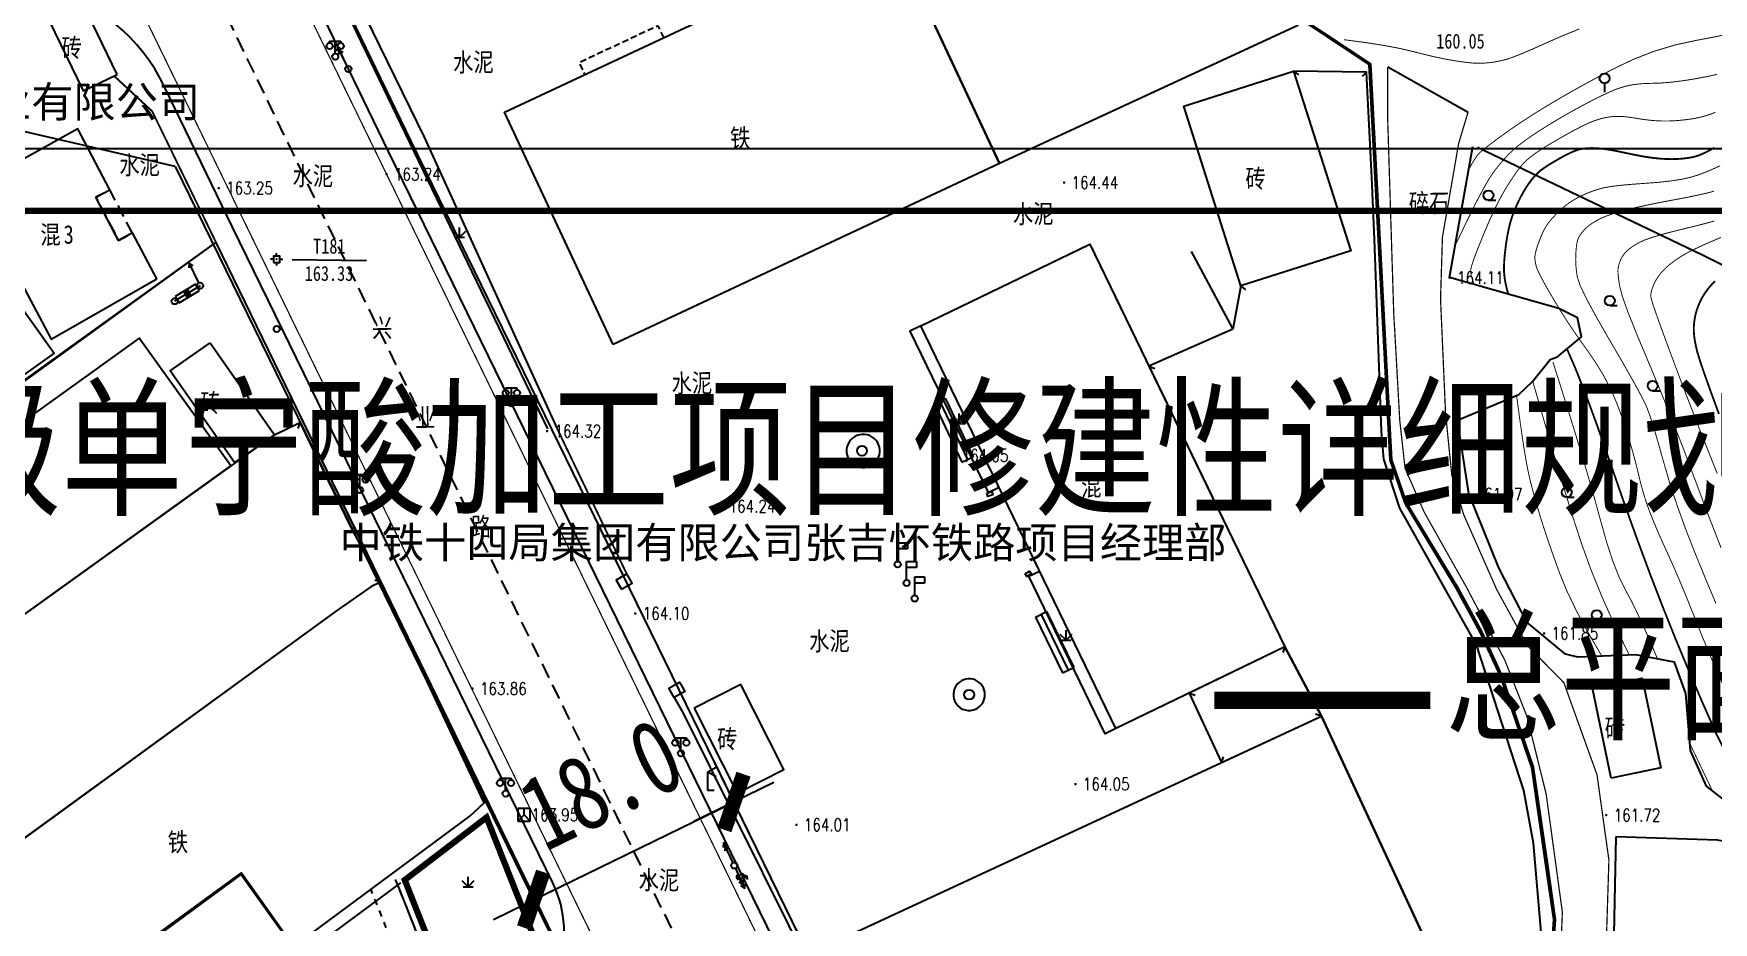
# Model space of a CAD drawing. Extents: x -809667 to 586099, y 3084146 to 3634412.
# Drawn here: x 381908.7 to 382044.3, y 3085806.1 to 3085877.9 of the extents above; entities that cross this region are included whole.
import ezdxf
from ezdxf.enums import TextEntityAlignment as Align

# ---------------------------------------------------------------- set-up
doc = ezdxf.new("R2010")
doc.units = 0
doc.header["$LTSCALE"] = 0.5
doc.header["$PDSIZE"] = 0.2
for name, pattern in [('DASHED', [0.75, 0.5, -0.25]), ('X3', [5, 4, -1]), ('X32', [1.5, 1, -0.5]), ('X5', [3, 2, -1]), ('X6', [2, 1, -1])]:
    doc.linetypes.add(name, pattern=pattern)
doc.layers.get('0').update_dxf_attribs({"linetype": 'CONTINUOUS'})
doc.layers.get('Defpoints').update_dxf_attribs({"linetype": 'CONTINUOUS'})
for name, color, linetype in [('0-人行道线', 46, 'CONTINUOUS'), ('DM-尺寸标注', 7, 'CONTINUOUS'), ('dxt', 252, 'CONTINUOUS'), ('GCD', 252, 'CONTINUOUS'), ('KZD', 252, 'CONTINUOUS'), ('PUB_TITLE', 4, 'CONTINUOUS'), ('wz', 6, 'CONTINUOUS'), ('建筑', 7, 'CONTINUOUS'), ('文字', 7, 'CONTINUOUS'), ('道路', 4, 'CONTINUOUS')]:
    doc.layers.add(name, color=color, linetype=linetype)
doc.styles.add('DIMST', font='', dxfattribs={"width": 0.8})
doc.styles.add('HZ', font='', dxfattribs={"width": 0.8})
doc.styles.get("Standard").update_dxf_attribs({"font": 'rs.shx', "bigfont": 'hztxt.shx'})
doc.styles.add('宋体', font='')
doc.styles.get('DIMST').set_extended_font_data('SimSun')
doc.styles.get('HZ').set_extended_font_data('NSimSun')
doc.styles.get('宋体').set_extended_font_data('SimSun')
doc.linetypes.add('10421', pattern='A,2,[150,AAA.SHX,S=1,R=0,X=0,Y=1],1e-11', length=2)
doc.linetypes.add('10422', pattern='A,2,[150,AAA.SHX,S=1,R=0,X=0,Y=1],2,[177,AAA.SHX,S=1,R=0,X=0,Y=0.8],1e-09', length=4)
doc.linetypes.add('1161', pattern='A,0,[149,AAA.SHX,S=0.15,R=0,X=0,Y=0],-1.6', length=1.6)
doc.linetypes.add('443', pattern='A,5,[169,AAA.SHX,S=0.83,R=0,X=0,Y=0],5', length=10)
doc.linetypes.add('444', pattern='A,4.5,[145,AAA.SHX,S=1,R=0,X=0,Y=1],4.5,-0.5,[146,AAA.SHX,S=1,R=0,X=0,Y=0],-0.5', length=10)
doc.dimstyles.get("Standard").update_dxf_attribs({"dimtxt": 0.18, "dimasz": 0.18, "dimexe": 0.18, "dimexo": 0.0625, "dimgap": 0.09, "dimtad": 0, "dimtih": 1, "dimtoh": 1, "dimdec": 4, "dimzin": 0, "dimdsep": 46, "dimtxsty": 'Standard', "dimcen": 0.09, "dimadec": 0, "dimazin": 0, "dimtfac": 1, "dimtdec": 4, "dimtofl": 0, "dimtmove": 0, "dimatfit": 3, "dimfxl": 0, "dimtolj": 1, "dimtzin": 0, "dimarcsym": 0})

# ---------------------------------------------------------------- blocks, each defined once
blk = doc.blocks.new('gc049')
at = {"color": 0}
for p, q in [((-1, 1), (-1, -1)), ((1, 1), (-1, 1)), ((-1, -1), (0, 0)), ((0, 0), (0, 1)), ((0, 0), (1, -1)), ((1, -1), (1, 1)), ((-1, -1), (1, -1))]:
    blk.add_line(p, q, dxfattribs=at)
blk = doc.blocks.new('gc208')
blk.add_line((0, -0.8), (1.2, -0.8))
blk.add_circle((0, 0), 0.8)
blk = doc.blocks.new('gc125')
at = {"color": 0}
blk.add_line((0, 0.8), (0, 2.2), dxfattribs=at)
blk.add_circle((0, 0), 0.8, dxfattribs=at)
blk = doc.blocks.new('gc124')
at = {"color": 0}
for p, q in [((-1, 1), (0, 0)), ((-0.8, 0), (0.8, 0)), ((0, 0), (0, 1.6)), ((0, 0), (1, 1))]:
    blk.add_line(p, q, dxfattribs=at)
blk = doc.blocks.new('gc052')
for p, q in [((0, 3), (1.3, 3.75)), ((0, 3), (1.3, 2.25)), ((0, 0), (0, 3)), ((1, 0), (0, 0))]:
    blk.add_line(p, q)
blk = doc.blocks.new('gc097')
at = {"color": 0}
for p, q in [((-0.9, 2.2), (-0.9, 2.5)), ((-0.9, 2.5), (0.9, 2.5)), ((0, 0.5), (0, 2.5)), ((0.9, 2.5), (0.9, 2.2))]:
    blk.add_line(p, q, dxfattribs=at)
for centre in [(-0.9, 1.7), (0, 0), (0.9, 1.7)]:
    blk.add_circle(centre, 0.5, dxfattribs=at)
blk = doc.blocks.new('gc098')
for p, q in [((0, 0.5), (0, 3.5)), ((0, 3.5), (1.6, 3.5)), ((1.6, 3.5), (1.6, 2.5)), ((1.6, 2.5), (0, 2.5))]:
    blk.add_line(p, q)
blk.add_circle((0, 0), 0.5)
blk = doc.blocks.new('gc170')
at = {"linetype": 'Continuous'}
blk.add_circle((0, 0), 0.5, dxfattribs=at)
blk = doc.blocks.new('gcbj0612')
at = {"color": 0}
for p, q in [((-0.75, 0.26), (0.16, 0.53)), ((-0.57, -0.34), (0.34, -0.07))]:
    blk.add_line(p, q, dxfattribs=at)
at = {"color": 0, "flags": 128}
for points in [[(-0.73, 0.26), (-0.77, 0.25), (-0.79, 0.23), (-0.81, 0.19), (-0.83, 0.15), (-0.84, 0.1), (-0.84, 0.05), (-0.84, -0.01), (-0.83, -0.07), (-0.81, -0.12), (-0.79, -0.18), (-0.77, -0.23), (-0.74, -0.27), (-0.7, -0.3), (-0.67, -0.33), (-0.63, -0.34), (-0.6, -0.34), (-0.57, -0.34), (-0.54, -0.32), (-0.51, -0.29), (-0.49, -0.25), (-0.48, -0.2), (-0.47, -0.15), (-0.47, -0.1), (-0.48, -0.04), (-0.49, 0.02), (-0.51, 0.07), (-0.54, 0.13), (-0.56, 0.17), (-0.6, 0.21), (-0.63, 0.24), (-0.67, 0.26), (-0.7, 0.27)], [(-0.71, 0.18), (-0.72, 0.17), (-0.75, 0.12), (-0.75, 0.04), (-0.74, -0.06), (-0.7, -0.15), (-0.66, -0.22), (-0.62, -0.25), (-0.6, -0.26), (-0.59, -0.24), (-0.57, -0.2), (-0.56, -0.12), (-0.58, -0.02), (-0.61, 0.08), (-0.66, 0.14), (-0.7, 0.17)]]:
    blk.add_lwpolyline(points, close=True, dxfattribs=at)
blk.add_lwpolyline([(0.3, -0.08), (0.33, -0.07), (0.36, -0.05), (0.38, -0.02), (0.4, 0.02), (0.41, 0.07), (0.42, 0.12), (0.41, 0.18), (0.41, 0.23), (0.39, 0.29), (0.37, 0.35), (0.35, 0.4), (0.32, 0.44), (0.28, 0.48), (0.25, 0.51), (0.21, 0.52), (0.18, 0.53), (0.15, 0.52)], dxfattribs=at)
at = {"color": 0, "extrusion": (0, 0, -1), "flags": 128}
blk.add_lwpolyline([(-0.4, 0.25), (-0.51, 0.28), (-0.61, 0.29), (-0.69, 0.27), (-0.77, 0.2), (-0.81, 0.09), (-0.82, -0.01), (-0.8, -0.06), (-0.76, -0.08), (-0.7, -0.09), (-0.64, -0.09), (-0.59, -0.07), (-0.57, -0.04), (-0.59, -0.01), (-0.63, 0.02), (-0.69, 0.03), (-0.75, 0.03), (-0.79, 0.02), (-0.84, -0.01), (-0.89, -0.1), (-0.91, -0.19), (-0.9, -0.29), (-0.87, -0.38)], dxfattribs=at)
at = {"color": 0}
blk.add_lwpolyline([(-0.09, -0.2), (-0.22, -0.54), (0.05, -0.54)], close=True, dxfattribs=at)
blk = doc.blocks.new('gc013a')
at = {"linetype": 'Continuous'}
blk.add_line((0.5, 0), (4, 0), dxfattribs=at)
at = {"linetype": 'Continuous', "flags": 128}
for points in [[(2.77, 0.35), (3.38, 0), (2.77, -0.35)], [(3.39, 0.35), (4, 0), (3.39, -0.35)]]:
    blk.add_lwpolyline(points, dxfattribs=at)
blk = doc.blocks.new('gc013b')
at = {"linetype": 'Continuous'}
blk.add_line((0.5, 0), (4, 0), dxfattribs=at)
at = {"linetype": 'Continuous', "flags": 128}
blk.add_lwpolyline([(3.39, 0.35), (4, 0), (3.39, -0.35)], dxfattribs=at)
blk = doc.blocks.new('gc326')
blk.add_circle((0, 0), 0.8)
blk = doc.blocks.new('gc259')
at = {"color": 0, "linetype": 'Continuous', "flags": 128}
for points in [[(-0.5, 0), (-1, 0)], [(-0.5, -0.5), (0.5, -0.5), (0.5, 0.5), (-0.5, 0.5), (-0.5, -0.5)], [(0, 0.5), (0, 1)], [(0.5, 0), (1, 0)], [(0, -0.5), (0, -1)]]:
    blk.add_lwpolyline(points, dxfattribs=at)
at = {"color": 0, "linetype": 'Continuous'}
blk.add_point((0, 0), dxfattribs=at)
blk = doc.blocks.new('GC200')
at = {"color": 0, "linetype": 'Continuous', "const_width": 0.2, "flags": 128}
blk.add_lwpolyline([(-0.1, 0, 1), (0.1, 0, 1)], format="xyb", close=True, dxfattribs=at)
blk = doc.blocks.new('尺寸线')
for p, q in [((0, 60), (0, -60)), ((-60, 0), (60, 0))]:
    blk.add_line(p, q)
at = {"const_width": 20}
blk.add_lwpolyline([(-28, -28), (28, 28)], dxfattribs=at)
blk = doc.blocks.new('*D38')
at = {"layer": 'Defpoints', "color": 0, "linetype": 'Continuous', "transparency": 16777216}
for p in [(381965.22, 3085815.82), (381965.22, 3085815.82), (381949.05, 3085807.92)]:
    blk.add_point(p, dxfattribs=at)
at = {"layer": 'DM-尺寸标注', "color": 0, "linetype": 'Continuous', "lineweight": -2, "transparency": 16777216}
for p, q in [((381949.05, 3085807.92), (381965.22, 3085815.82)), ((381965.22, 3085815.82), (381965.22, 3085815.82)), ((381965.28, 3085815.84), (381965.33, 3085815.87)), ((381948.99, 3085807.89), (381948.94, 3085807.86)), ((381949.05, 3085807.92), (381949.05, 3085807.92))]:
    blk.add_line(p, q, dxfattribs=at)
at = {"layer": 'DM-尺寸标注', "color": 0, "linetype": 'Continuous', "lineweight": -2, "transparency": 16777216, "xscale": 0.06, "yscale": 0.06, "zscale": 0.06}
for p, rotation in [((381965.22, 3085815.82), 206.0405567010272), ((381949.05, 3085807.92), 26.04055670102728)]:
    blk.add_blockref('尺寸线', p, dxfattribs=dict(at, rotation=rotation))
at = {"layer": 'DM-尺寸标注', "color": 0, "linetype": 'Continuous', "transparency": 16777216, "insert": (381954.5, 3085817.26), "char_height": 6, "attachment_point": 5, "rotation": 26.0406, "style": 'DIMST'}
blk.add_mtext('\\A1;18.0', dxfattribs=at)

msp = doc.modelspace()

# ---------------------------------------------------------------- linework, layer by layer
at = {"layer": '0-人行道线', "linetype": 'Continuous'}
msp.add_line((381920.116, 3085867.13), (381894.992, 3085872.932), dxfattribs=at)
at = {"layer": '0-人行道线', "linetype": 'Continuous', "flags": 128}
for points in [[(382019.612, 3085720.112), (381996.725, 3085751.341), (381939.133, 3085869.211), (381927.493, 3085893.326), (381914.055, 3085921)], [(381920.116, 3085867.13), (381952.164, 3085801.54)]]:
    msp.add_lwpolyline(points, dxfattribs=at)
at = {"layer": 'dxt', "color": 252, "linetype": 'Continuous'}
for p, q in [((382010.399, 3085874.828), (382010.8, 3085874.531)), ((382016.281, 3085874.75), (382015.934, 3085874.39)), ((381921.255, 3085859.301), (381921.321, 3085859.165)), ((381921.756, 3085857.627), (381920.121, 3085856.636)), ((381922.067, 3085857.114), (381921.756, 3085857.627)), ((382006.156, 3085857.5), (382006.531, 3085857.169)), ((381920.121, 3085856.636), (381920.432, 3085856.123)), ((381920.432, 3085856.123), (381922.067, 3085857.114)), ((381998.727, 3085851.004), (381999.197, 3085850.831)), ((381981.375, 3085848), (381982.279, 3085848.428)), ((381981.827, 3085848.214), (381984.077, 3085843.464)), ((381982.279, 3085848.428), (381984.529, 3085843.678)), ((381930.177, 3085846.457), (381930.012, 3085845.985)), ((381983.625, 3085843.25), (381984.529, 3085843.678)), ((381936.698, 3085833.573), (381936.222, 3085833.726)), ((381989.563, 3085830.75), (381990.462, 3085831.187)), ((381990.013, 3085830.969), (381992.2, 3085826.469)), ((381990.462, 3085831.187), (381992.649, 3085826.687)), ((382009.701, 3085828.359), (382009.545, 3085827.884)), ((381991.75, 3085826.25), (381992.649, 3085826.687)), ((382001.977, 3085824.616), (382002.448, 3085824.448)), ((382012.656, 3085822.75), (382012.182, 3085822.91)), ((382004.579, 3085819.005), (382004.751, 3085819.474)), ((381964.375, 3085812.596), (381964.414, 3085812.51)), ((381966.065, 3085808.867), (381966.089, 3085808.814))]:
    msp.add_line(p, q, dxfattribs=at)
at = {"layer": 'dxt', "color": 252, "linetype": 'Continuous', "flags": 128}
for points, const_width in [([(381975.679, 3085760.327), (381959.741, 3085792.751), (381910.082, 3085894.727), (381901.593, 3085912.81)], 0.1), ([(381984.589, 3085769.408), (381970.542, 3085797.988), (381920.868, 3085899.993), (381918.405, 3085905.222)], 0.1), ([(382035.555, 3085801.495), (382035.858, 3085811.135), (382034.899, 3085818.011), (382032.222, 3085825.453), (382029.293, 3085828.431), (382026.816, 3085832.94), (382024.137, 3085839.013), (382023.177, 3085842.192), (382022.67, 3085847.208), (382022.266, 3085856.415), (382022.418, 3085861.412), (382023.731, 3085868.999), (382024.488, 3085871.523)], 0.1), ([(381920.88, 3085856.745), (381921.308, 3085857.005)], 0.6), ([(382032.438, 3085852.479), (382033.179, 3085850.771), (382034.021, 3085848.635), (382034.964, 3085846.07), (382036.009, 3085843.077), (382037.094, 3085839.949), (382038.158, 3085836.981), (382039.201, 3085834.173), (382040.223, 3085831.526), (382041.252, 3085828.96), (382042.316, 3085826.398), (382043.415, 3085823.839), (382044.548, 3085821.284), (382045.712, 3085818.962), (382046.903, 3085817.102), (382048.119, 3085815.704), (382049.363, 3085814.769)], 0.15), ([(382031.342, 3085851.339), (382032.602, 3085847.349), (382033.654, 3085843.919), (382034.497, 3085841.048), (382035.133, 3085838.737), (382035.66, 3085836.853), (382036.176, 3085835.264), (382036.683, 3085833.969), (382037.18, 3085832.969), (382037.712, 3085831.978), (382038.324, 3085830.714), (382039.016, 3085829.175), (382039.789, 3085827.361)], 0.075), ([(382029.735, 3085849.702), (382030.894, 3085845.654), (382031.926, 3085842.155), (382032.83, 3085839.202), (382033.608, 3085836.798), (382034.388, 3085834.629), (382035.298, 3085832.385), (382036.34, 3085830.065), (382037.512, 3085827.67)], 0.075), ([(382028.409, 3085848.606), (382028.692, 3085846.497), (382028.942, 3085844.774), (382029.159, 3085843.435), (382029.343, 3085842.481), (382029.527, 3085841.69), (382029.746, 3085840.84), (382030, 3085839.93), (382030.287, 3085838.962), (382030.616, 3085837.919), (382030.993, 3085836.79), (382031.417, 3085835.573), (382031.89, 3085834.269), (382032.475, 3085832.84), (382033.238, 3085831.25), (382034.179, 3085829.499), (382035.298, 3085827.587)], 0.075), ([(382042.398, 3085820.524), (382044.207, 3085816.733)], 0.075)]:
    msp.add_lwpolyline(points, dxfattribs=dict(at, const_width=const_width))
at = {"layer": 'dxt', "color": 252, "linetype": '444', "flags": 128}
for points in [[(382030.777, 3085810.723), (382029.625, 3085818.596), (382027.106, 3085825.975), (382025.474, 3085829.525), (382023.555, 3085833.049), (382019.398, 3085839.953), (382018.204, 3085843.433), (382016.508, 3085875.35), (381999.364, 3085886.73), (381975.812, 3085903.558), (381972.816, 3085906.521), (381972.814, 3085906.524)], [(381926.133, 3085895.833), (381950.182, 3085845.948)], [(381960.406, 3085824.25), (381961.154, 3085822.931), (381986.676, 3085771.535)], [(381995.862, 3085753.037), (382009.403, 3085757.345), (382012.576, 3085765.601), (382020.008, 3085780.305), (382022.127, 3085783.803), (382028.092, 3085794.767), (382031.146, 3085802.241), (382031.419, 3085806.334), (382030.777, 3085810.723)]]:
    msp.add_lwpolyline(points, dxfattribs=at)
at = {"layer": 'dxt', "color": 252, "linetype": '10422', "flags": 128}
for points in [[(381972.92, 3085906.578), (381975.885, 3085903.645), (381999.428, 3085886.823), (382016.618, 3085875.413), (382018.316, 3085843.455), (382019.502, 3085840.002), (382023.653, 3085833.105), (382025.575, 3085829.576), (382027.212, 3085826.017), (382029.735, 3085818.623), (382030.888, 3085810.747)], [(382030.888, 3085810.747), (382031.533, 3085806.339), (382031.257, 3085802.216), (382028.194, 3085794.718), (382022.225, 3085783.747), (382020.107, 3085780.251), (382012.679, 3085765.555), (382009.489, 3085757.254), (381995.896, 3085752.929), (381986.67, 3085771.529)]]:
    msp.add_lwpolyline(points, dxfattribs=at)
at = {"layer": 'dxt', "color": 252, "flags": 128}
msp.add_lwpolyline([(381927.105, 3085896.318), (381940.219, 3085869.5), (381950.813, 3085846.25)], dxfattribs=at)
at = {"layer": 'dxt', "color": 252, "linetype": 'Continuous', "flags": 128}
for points in [[(381977.886, 3085886.111), (381990.969, 3085892), (382010.75, 3085878.5), (381986.667, 3085867.361)], [(381955.469, 3085852.75), (381946.688, 3085871.5), (381977.886, 3085886.111), (381986.667, 3085867.361)], [(381803.779, 3085807.424), (381895.443, 3085872.933), (381910.347, 3085852.058), (381818.669, 3085786.603)], [(381996.063, 3085821.75), (381980.313, 3085854.25), (381993.951, 3085860.859), (382009.701, 3085828.359)], [(381898.089, 3085823.905), (381924.604, 3085842.96), (381917.203, 3085853.259), (381890.687, 3085834.204)], [(382024.923, 3085796.294), (382012.643, 3085790.6), (382017.906, 3085779.25), (382004.72, 3085773.136), (382009.958, 3085761.842), (381994.986, 3085754.9), (381972.219, 3085804), (382012.656, 3085822.75), (382024.923, 3085796.294)], [(382012.656, 3085822.75), (382024.923, 3085796.294)], [(382036.406, 3085813), (382035.938, 3085789.5), (382052.248, 3085789.175), (382052.688, 3085811.25), (382044.625, 3085812.75)]]:
    msp.add_lwpolyline(points, close=True, dxfattribs=at)
for points, elevation in [([(381915.437, 3085874.548), (381912.694, 3085880.224), (381909.949, 3085878.897), (381912.692, 3085873.221)], 64.332), ([(382006.156, 3085857.5), (382001.531, 3085872), (382010.399, 3085874.828), (382015.024, 3085860.328)], -857.4), ([(381918.635, 3085858.048), (381916.675, 3085861.76), (381915.543, 3085861.162), (381913.703, 3085864.648), (381914.835, 3085865.245), (381914.835, 3085865.245), (381912.24, 3085870.162), (381903.619, 3085865.366), (381910.091, 3085853.191)], 67.132), ([(381922.944, 3085852.891), (381928.116, 3085845.468), (381924.889, 3085843.219), (381919.716, 3085850.642)], 66.952), ([(381906.878, 3085812.116), (381898.089, 3085823.905), (381928.116, 3085845.468), (381930.177, 3085846.457), (381934.289, 3085837.971), (381936.698, 3085833.573), (381935.92, 3085833.196), (381933.042, 3085831.189)], 70.894), ([(381985.625, 3085840.75), (381986.031, 3085840.875), (381986.113, 3085840.612), (381985.706, 3085840.487)], -848.36), ([(381956.156, 3085833), (381957, 3085833.5), (381956.566, 3085834.233), (381955.722, 3085833.733)], -854.898), ([(381988.719, 3085834.25), (381989.084, 3085834.469), (381989.226, 3085834.232), (381988.861, 3085834.014)], -853.802), ([(381929.686, 3085804.164), (381943.909, 3085814.69), (381945.063, 3085815.75), (381936.698, 3085833.573), (381935.92, 3085833.196), (381933.042, 3085831.189), (381896.171, 3085804.358), (381903.543, 3085794.121), (381925.464, 3085810.105)], 66.742), ([(382001.977, 3085824.616), (382004.579, 3085819.005), (382012.656, 3085822.75), (382009.701, 3085828.359)], -853.906), ([(381960.406, 3085824.25), (381959.969, 3085825), (381960.817, 3085825.494), (381961.254, 3085824.744)], -855.762), ([(381962.004, 3085823.389), (381965.468, 3085816.538), (381969.246, 3085818.449), (381965.782, 3085825.3)], 68.038), ([(382036.031, 3085817.75), (382034.531, 3085825), (382038.546, 3085825.831), (382040.046, 3085818.581)], -859.48), ([(381925.445, 3085809.96), (381929.104, 3085804.867), (381921.215, 3085799.262), (381917.6, 3085804.2)], 163.779)]:
    msp.add_lwpolyline(points, close=True, dxfattribs=dict(at, elevation=elevation))
at = {"layer": 'dxt', "color": 252, "linetype": 'X32', "elevation": -853.991, "flags": 128}
msp.add_lwpolyline([(381959.558, 3085877.527), (381959.106, 3085878.491), (381952.719, 3085875.5), (381953.171, 3085874.536)], dxfattribs=at)
at = {"layer": 'dxt', "color": 252, "linetype": 'Continuous'}
for points, const_width in [([(382033.464, 3085878.224), (382032.204, 3085877.715), (382030.931, 3085877.159), (382029.768, 3085876.64), (382028.837, 3085876.241), (382028.138, 3085875.961), (382027.671, 3085875.802), (382027.323, 3085875.709), (382026.981, 3085875.631), (382026.647, 3085875.569), (382026.319, 3085875.52), (382025.997, 3085875.487), (382025.681, 3085875.466), (382025.371, 3085875.46), (382025.066, 3085875.466), (382024.726, 3085875.491), (382024.308, 3085875.536), (382023.812, 3085875.603), (382023.239, 3085875.691), (382022.583, 3085875.81), (382021.837, 3085875.967), (382021.001, 3085876.164), (382020.075, 3085876.401), (382018.997, 3085876.653), (382017.705, 3085876.897), (382016.197, 3085877.134), (382014.475, 3085877.362)], 0.075), ([(382045.811, 3085877.899), (382044.493, 3085877.605), (382042.908, 3085877.307), (382041.201, 3085876.938), (382039.516, 3085876.43), (382037.853, 3085875.785), (382036.212, 3085875.001), (382034.652, 3085874.173), (382033.228, 3085873.393), (382031.943, 3085872.662), (382030.794, 3085871.981), (382029.756, 3085871.336), (382028.799, 3085870.718), (382027.924, 3085870.125), (382027.131, 3085869.559), (382026.455, 3085869.055), (382025.932, 3085868.653), (382025.562, 3085868.351), (382025.345, 3085868.151), (382025.19, 3085867.96), (382025.005, 3085867.687), (382024.792, 3085867.333), (382024.55, 3085866.897)], 0.075), ([(382044.585, 3085874.565), (382043.795, 3085874.388), (382042.844, 3085874.208), (382041.846, 3085874.049), (382040.911, 3085873.934), (382040.039, 3085873.864), (382039.231, 3085873.838), (382038.483, 3085873.809), (382037.792, 3085873.729), (382037.156, 3085873.596), (382036.577, 3085873.412), (382035.985, 3085873.168), (382035.309, 3085872.858), (382034.549, 3085872.482), (382033.706, 3085872.04), (382032.828, 3085871.558), (382031.966, 3085871.063), (382031.118, 3085870.555), (382030.284, 3085870.035), (382029.508, 3085869.521), (382028.831, 3085869.032), (382028.254, 3085868.566), (382027.775, 3085868.125), (382027.355, 3085867.68), (382026.952, 3085867.202), (382026.565, 3085866.691), (382026.196, 3085866.147), (382025.754, 3085865.391), (382025.151, 3085864.244), (382024.387, 3085862.705), (382023.461, 3085860.775)], 0.075), ([(382044.463, 3085871.504), (382044.155, 3085871.383), (382043.844, 3085871.275), (382043.528, 3085871.18), (382043.209, 3085871.097), (382042.868, 3085871.024), (382042.49, 3085870.959), (382042.075, 3085870.903), (382041.621, 3085870.855), (382041.155, 3085870.819), (382040.7, 3085870.799), (382040.256, 3085870.796), (382039.824, 3085870.81), (382039.387, 3085870.84), (382038.929, 3085870.888), (382038.45, 3085870.954), (382037.95, 3085871.037), (382037.456, 3085871.113), (382036.994, 3085871.158), (382036.564, 3085871.172), (382036.166, 3085871.155), (382035.783, 3085871.108), (382035.398, 3085871.033), (382035.011, 3085870.929), (382034.623, 3085870.797), (382034.188, 3085870.617), (382033.663, 3085870.366), (382033.047, 3085870.046), (382032.341, 3085869.657), (382031.639, 3085869.256), (382031.037, 3085868.902), (382030.536, 3085868.596), (382030.135, 3085868.336), (382029.799, 3085868.1), (382029.495, 3085867.866), (382029.221, 3085867.633), (382028.979, 3085867.401), (382028.725, 3085867.111), (382028.418, 3085866.704), (382028.058, 3085866.18), (382027.644, 3085865.539), (382027.196, 3085864.773), (382026.732, 3085863.874), (382026.25, 3085862.844), (382025.753, 3085861.681), (382025.307, 3085860.578), (382024.983, 3085859.73), (382024.78, 3085859.136), (382024.697, 3085858.795), (382024.7, 3085858.56), (382024.751, 3085858.281), (382024.85, 3085857.958), (382024.997, 3085857.592)], 0.075), ([(382044.373, 3085862.727), (382043.638, 3085862.524), (382042.689, 3085862.281), (382041.527, 3085861.998), (382040.37, 3085861.706), (382039.435, 3085861.434), (382038.722, 3085861.182), (382038.231, 3085860.951), (382037.883, 3085860.739), (382037.598, 3085860.548), (382037.377, 3085860.376), (382037.22, 3085860.224), (382037.1, 3085860.079), (382036.992, 3085859.928), (382036.897, 3085859.772), (382036.813, 3085859.61), (382036.742, 3085859.443), (382036.682, 3085859.27), (382036.635, 3085859.091), (382036.599, 3085858.906), (382036.586, 3085858.672), (382036.605, 3085858.343), (382036.656, 3085857.92), (382036.741, 3085857.402), (382036.954, 3085856.614), (382037.394, 3085855.379), (382038.061, 3085853.697), (382038.954, 3085851.568), (382039.954, 3085849.182), (382040.944, 3085846.729), (382041.924, 3085844.208), (382042.892, 3085841.62), (382043.879, 3085838.989), (382044.912, 3085836.339)], 0.075), ([(382044.897, 3085861.398), (382043.792, 3085860.926), (382042.869, 3085860.501), (382042.127, 3085860.123), (382041.567, 3085859.793), (382041.127, 3085859.49), (382040.746, 3085859.197), (382040.422, 3085858.913), (382040.156, 3085858.638), (382039.935, 3085858.367), (382039.745, 3085858.096), (382039.586, 3085857.825), (382039.459, 3085857.554), (382039.361, 3085857.295), (382039.29, 3085857.058), (382039.245, 3085856.845), (382039.228, 3085856.654), (382039.385, 3085856.073), (382039.864, 3085854.689), (382040.664, 3085852.501), (382041.786, 3085849.51), (382043.133, 3085846.021), (382044.607, 3085842.337)], 0.075), ([(382044.423, 3085857.871), (382044.135, 3085857.577), (382043.875, 3085857.27), (382043.641, 3085856.952), (382043.434, 3085856.623), (382043.253, 3085856.285), (382043.099, 3085855.942), (382042.971, 3085855.594), (382042.869, 3085855.241), (382042.792, 3085854.886), (382042.741, 3085854.533), (382042.714, 3085854.181), (382042.713, 3085853.831), (382042.74, 3085853.463), (382042.796, 3085853.059), (382042.882, 3085852.618), (382042.998, 3085852.141), (382043.206, 3085851.457), (382043.565, 3085850.397), (382044.077, 3085848.96), (382044.742, 3085847.146)], 0.15)]:
    msp.add_lwpolyline(points, dxfattribs=dict(at, const_width=const_width))
at = {"layer": 'dxt', "color": 252, "linetype": 'Continuous', "elevation": -857.4, "flags": 128}
msp.add_lwpolyline([(382030.625, 3085802.5), (382029.781, 3085812.5), (382029, 3085816.75), (382025.156, 3085828.5), (382018.99, 3085839.539), (382017.695, 3085843.495), (382017.5, 3085845.75), (382016.938, 3085861.25), (382016.719, 3085866.25), (382016.281, 3085874.75), (382010.399, 3085874.828), (382015.024, 3085860.328), (382006.156, 3085857.5), (382005.5, 3085854), (381998.727, 3085851.004), (382009.701, 3085828.359), (382012.656, 3085822.75), (382024.923, 3085796.294)], dxfattribs=at)
at = {"layer": 'dxt', "color": 252, "linetype": 'X3', "const_width": 0.1, "flags": 128}
msp.add_lwpolyline([(382000.139, 3085737.772), (382002.279, 3085740.692), (382004.853, 3085745.028), (382007.393, 3085751.255), (382011.587, 3085760.262), (382014.148, 3085766.729), (382017.379, 3085773.091), (382021.154, 3085779.945), (382026.141, 3085788.672), (382030.044, 3085796.069), (382031.893, 3085801.792), (382032.099, 3085806.929), (382030.795, 3085816.455), (382029.245, 3085822.716), (382027.467, 3085827.244), (382024.372, 3085833.135), (382020.945, 3085839.219), (382019.401, 3085842.769), (382018.972, 3085846.657), (382018.487, 3085855.274), (382018.004, 3085870.784), (382018.004, 3085875.169)], dxfattribs=at)
at = {"layer": 'dxt', "color": 252, "linetype": '1161', "flags": 128}
for points in [[(382018.004, 3085875.169), (382024.488, 3085871.523)], [(382091.889, 3085824.972), (382081.696, 3085835.559), (382074.896, 3085836.638), (382066.474, 3085840.891), (382068.03, 3085845.852), (382060.431, 3085851.459), (382043.42, 3085859.967), (382025.248, 3085868.656)]]:
    msp.add_lwpolyline(points, dxfattribs=at)
at = {"layer": 'dxt', "color": 252, "linetype": '443', "const_width": 0.15, "flags": 128}
for points in [[(381818.669, 3085786.603), (381819.172, 3085785.987), (381860.636, 3085815.529), (381923.406, 3085861.002), (381918.246, 3085871.595), (381915.188, 3085874.428)], [(381950.918, 3085804.232), (381923.406, 3085861.002)], [(381956.566, 3085834.233), (381950.813, 3085846.25)]]:
    msp.add_lwpolyline(points, dxfattribs=at)
at = {"layer": 'dxt', "color": 252, "linetype": '10421', "flags": 128}
for points in [[(382032.346, 3085827.76), (382029.24, 3085830.341), (382026.981, 3085834.713), (382024.547, 3085840.724), (382023.646, 3085846.65), (382028.591, 3085848.728), (382029.697, 3085849.761), (382031.118, 3085851.538), (382031.699, 3085851.747), (382033.633, 3085853.383), (382033.326, 3085854.902), (382031.82, 3085855.669), (382022.996, 3085858.156), (382024.875, 3085868.727)], [(382047.927, 3085814.456), (382046.081, 3085815.264), (382043.739, 3085817.1), (382042.445, 3085819.966), (382042.059, 3085824.59), (382041.148, 3085827.107), (382038.036, 3085827.69), (382033.356, 3085827.514), (382032.346, 3085827.76)]]:
    msp.add_lwpolyline(points, dxfattribs=at)
at = {"layer": 'dxt', "color": 252, "linetype": 'Continuous', "flags": 128}
for points, const_width, elevation in [([(382044.376, 3085868.643), (382043.929, 3085868.399), (382043.529, 3085868.201), (382043.176, 3085868.049), (382042.87, 3085867.945), (382042.569, 3085867.871), (382042.23, 3085867.811), (382041.853, 3085867.766), (382041.438, 3085867.735), (382040.997, 3085867.721), (382040.541, 3085867.727), (382040.072, 3085867.753), (382039.587, 3085867.799), (382039.069, 3085867.867), (382038.497, 3085867.961), (382037.871, 3085868.079), (382037.192, 3085868.224), (382036.522, 3085868.365), (382035.924, 3085868.474), (382035.397, 3085868.551), (382034.943, 3085868.597), (382034.539, 3085868.613), (382034.166, 3085868.605), (382033.823, 3085868.571), (382033.51, 3085868.512), (382033.183, 3085868.412), (382032.799, 3085868.254), (382032.358, 3085868.038), (382031.86, 3085867.765), (382031.373, 3085867.481), (382030.965, 3085867.231), (382030.637, 3085867.017), (382030.387, 3085866.838), (382030.179, 3085866.663), (382029.972, 3085866.463), (382029.766, 3085866.238), (382029.562, 3085865.986), (382029.36, 3085865.709), (382029.16, 3085865.405), (382028.961, 3085865.074), (382028.764, 3085864.716), (382028.572, 3085864.338), (382028.391, 3085863.945), (382028.219, 3085863.537), (382028.057, 3085863.115), (382027.908, 3085862.647), (382027.772, 3085862.104), (382027.651, 3085861.484), (382027.543, 3085860.787), (382027.459, 3085860.096), (382027.407, 3085859.493), (382027.386, 3085858.976), (382027.397, 3085858.547), (382027.439, 3085858.15), (382027.508, 3085857.73), (382027.606, 3085857.287), (382027.733, 3085856.821)], 0.15, 165), ([(382044.834, 3085867.178), (382043.926, 3085866.773), (382043.124, 3085866.462), (382042.427, 3085866.248), (382041.712, 3085866.092), (382040.859, 3085865.959), (382039.868, 3085865.849), (382038.737, 3085865.762), (382037.632, 3085865.683), (382036.718, 3085865.598), (382035.993, 3085865.507), (382035.459, 3085865.409), (382035.013, 3085865.292), (382034.553, 3085865.142), (382034.08, 3085864.958), (382033.594, 3085864.74), (382033.115, 3085864.489), (382032.664, 3085864.203), (382032.242, 3085863.883), (382031.849, 3085863.529), (382031.499, 3085863.176), (382031.208, 3085862.857), (382030.976, 3085862.574), (382030.802, 3085862.326), (382030.657, 3085862.072), (382030.509, 3085861.772), (382030.359, 3085861.427), (382030.206, 3085861.035), (382030.07, 3085860.649), (382029.971, 3085860.323), (382029.909, 3085860.057), (382029.884, 3085859.85), (382029.886, 3085859.664), (382029.907, 3085859.461), (382029.948, 3085859.243), (382030.007, 3085859.007), (382030.142, 3085858.668), (382030.409, 3085858.135), (382030.809, 3085857.409), (382031.34, 3085856.49), (382031.942, 3085855.492), (382032.555, 3085854.529), (382033.179, 3085853.601), (382033.813, 3085852.708), (382034.419, 3085851.851), (382034.956, 3085851.032), (382035.424, 3085850.251), (382035.824, 3085849.507), (382036.185, 3085848.745), (382036.536, 3085847.908), (382036.877, 3085846.996), (382037.208, 3085846.009), (382037.517, 3085845.008), (382037.792, 3085844.056), (382038.034, 3085843.152), (382038.242, 3085842.296), (382038.441, 3085841.485), (382038.657, 3085840.713), (382038.888, 3085839.98), (382039.136, 3085839.288), (382039.421, 3085838.567), (382039.764, 3085837.753), (382040.164, 3085836.843), (382040.622, 3085835.838), (382041.124, 3085834.724), (382041.656, 3085833.484), (382042.219, 3085832.119), (382042.812, 3085830.628), (382043.48, 3085828.97), (382044.267, 3085827.105), (382045.174, 3085825.033)], 0.075, 166), ([(382044.35, 3085865.13), (382043.792, 3085864.984), (382043.069, 3085864.82), (382042.181, 3085864.638), (382041.127, 3085864.438), (382040.043, 3085864.233), (382039.061, 3085864.035), (382038.181, 3085863.844), (382037.404, 3085863.661), (382036.719, 3085863.48), (382036.116, 3085863.294), (382035.597, 3085863.105), (382035.159, 3085862.912), (382034.788, 3085862.715), (382034.466, 3085862.516), (382034.194, 3085862.315), (382033.971, 3085862.111), (382033.787, 3085861.911), (382033.631, 3085861.722), (382033.504, 3085861.543), (382033.406, 3085861.375), (382033.329, 3085861.173), (382033.267, 3085860.89), (382033.219, 3085860.528), (382033.187, 3085860.086), (382033.176, 3085859.606), (382033.194, 3085859.128), (382033.239, 3085858.653), (382033.313, 3085858.18), (382033.543, 3085857.506), (382034.059, 3085856.427), (382034.86, 3085854.943), (382035.947, 3085853.054), (382037.051, 3085851.158), (382037.905, 3085849.653), (382038.509, 3085848.54), (382038.863, 3085847.818), (382039.121, 3085847.146), (382039.436, 3085846.184), (382039.809, 3085844.932), (382040.24, 3085843.389), (382040.741, 3085841.665), (382041.326, 3085839.872), (382041.996, 3085838.007), (382042.749, 3085836.073), (382043.584, 3085834.03), (382044.5, 3085831.841)], 0.075, 167)]:
    msp.add_lwpolyline(points, dxfattribs=dict(at, const_width=const_width, elevation=elevation))
at = {"layer": 'dxt', "color": 252, "linetype": 'X5', "elevation": -853.243, "flags": 128}
msp.add_lwpolyline([(381916.656, 3085861.75), (381914.835, 3085865.245), (381913.703, 3085864.648), (381915.543, 3085861.162)], close=True, dxfattribs=at)
at = {"layer": 'dxt', "color": 252, "linetype": '444', "elevation": -857.533, "flags": 128}
msp.add_lwpolyline([(382002.125, 3085860.25), (382005.5, 3085854)], dxfattribs=at)
at = {"layer": 'dxt', "linetype": 'Continuous', "flags": 128}
for points in [[(381922.125, 3085857.5), (381920.063, 3085856.25)], [(381981.375, 3085848), (381983.625, 3085843.25)], [(381989.563, 3085830.75), (381991.75, 3085826.25)]]:
    msp.add_lwpolyline(points, dxfattribs=at)
at = {"layer": 'dxt', "color": 252, "flags": 128}
for points, elevation in [([(381980.313, 3085854.25), (381979.433, 3085853.824), (381985.742, 3085840.807), (381986.621, 3085841.233)], -848.36), ([(381996.063, 3085821.75), (381995.197, 3085821.33), (381989.035, 3085834.047), (381989.9, 3085834.466)], -848.222)]:
    msp.add_lwpolyline(points, dxfattribs=dict(at, elevation=elevation))
for points, elevation in [([(381975.563, 3085845.5, 0.7357895), (381974.969, 3085843, 1.3590844), (381975.563, 3085845.5, 0.8768933)], -858.058), ([(381983.438, 3085825.5, 0.8187194), (381984.531, 3085823.25, 1.2214197), (381983.438, 3085825.5, 0.714513)], -858.136)]:
    msp.add_lwpolyline(points, format="xyb", dxfattribs=dict(at, elevation=elevation))
at = {"layer": 'dxt', "color": 252, "linetype": 'X6', "flags": 128}
msp.add_lwpolyline([(381943.205, 3085797.743), (381942.673, 3085797.541), (381937.7, 3085810.095)], dxfattribs=at)
at = {"layer": 'dxt', "color": 252, "linetype": 'X6', "elevation": 163.6, "flags": 128}
msp.add_lwpolyline([(381940.183, 3085796.636), (381940.652, 3085796.829), (381935.919, 3085808.777)], dxfattribs=at)
at = {"layer": 'KZD', "color": 252, "linetype": 'Continuous'}
msp.add_line((381929.543, 3085859.617, 0.719), (381935.544, 3085859.544, 0.718), dxfattribs=at)
at = {"layer": 'PUB_TITLE', "linetype": 'Continuous'}
msp.add_lwpolyline([(381727.482, 3085571.553), (382147.982, 3085571.553), (382147.982, 3085868.553), (381727.482, 3085868.553)], close=True, dxfattribs=at)
at = {"layer": 'PUB_TITLE', "linetype": 'Continuous', "const_width": 0.5}
msp.add_lwpolyline([(381739.982, 3085576.553), (382142.982, 3085576.553), (382142.982, 3085863.553), (381739.982, 3085863.553)], close=True, dxfattribs=at)
at = {"layer": '建筑', "linetype": 'Continuous', "const_width": 0.5, "flags": 128}
msp.add_lwpolyline([(381938.644, 3085809.523), (381945.247, 3085814.577), (381950.088, 3085802.356), (381942.651, 3085799.41)], close=True, dxfattribs=at)
at = {"layer": '文字', "linetype": 'Continuous', "flags": 128}
for points in [[(381812.683, 3085781.892), (381819.142, 3085785.991), (381923.406, 3085861.002), (381979.774, 3085745.012)], [(381938.295, 3085809.291), (381930.202, 3085803.302), (381920.532, 3085798.735), (381905.736, 3085789.19), (381904.481, 3085788.316)]]:
    msp.add_lwpolyline(points, dxfattribs=at)
at = {"layer": '文字', "linetype": 'Continuous', "const_width": 1.4, "flags": 128}
msp.add_lwpolyline([(382021.452, 3085824.031), (382003.999, 3085824.031)], dxfattribs=at)
at = {"layer": '道路', "linetype": 'Continuous', "flags": 128}
for points in [[(382017.999, 3085718.929), (381995.006, 3085750.303), (381937.334, 3085868.337), (381925.693, 3085892.455), (381911.832, 3085921)], [(381912.646, 3085786.103), (381942.657, 3085797.582), (381938.081, 3085809.133), (381930.202, 3085803.302), (381920.532, 3085798.735), (381905.736, 3085789.19), (381904.737, 3085788.494), (381912.646, 3085786.103)]]:
    msp.add_lwpolyline(points, dxfattribs=at)
at = {"layer": '道路', "color": 1, "linetype": 'DASHED', "ltscale": 5, "flags": 128}
msp.add_lwpolyline([(381988.991, 3085746.669), (381931.037, 3085865.279), (381919.395, 3085889.399), (381915.162, 3085898.084)], dxfattribs=at)
at = {"layer": '道路', "linetype": 'Continuous', "flags": 128}
msp.add_lwpolyline([(381898.798, 3085777.383), (381945.974, 3085797.039, 0.4318134), (381950.599, 3085809.298), (381924.74, 3085862.221), (381919.262, 3085873.563), (381919.262, 3085873.563)], format="xyb", dxfattribs=at)
at = {"layer": '道路', "linetype": 'Continuous'}
msp.add_arc((381905.753, 3085867.043), 15, 25.76504, 125.06139, dxfattribs=at)

# ---------------------------------------------------------------- block references
at = {"layer": 'dxt', "color": 8, "linetype": 'Continuous', "xscale": 0.5, "yscale": 0.5}
for name, p in [('gc097', (381933.031, 3085876, -856.196)), ('gc124', (381943.076, 3085861.413)), ('gc097', (381947.25, 3085848, -856.645)), ('gc124', (381983.406, 3085846.38)), ('gc097', (381935.031, 3085841, -853.586)), ('gc124', (381992.036, 3085828.881)), ('gc097', (381960.938, 3085819.75, -857.066)), ('gc097', (381946.781, 3085816.5, -854.163)), ('gc049', (381948.282, 3085814.783, 163.947)), ('gc124', (381943.762, 3085808.973)), ('gcbj0612', (381965.844, 3085809.75, -856.764))]:
    msp.add_blockref(name, p, dxfattribs=at)
at = {"layer": 'dxt', "color": 252, "linetype": 'Continuous'}
for name, p, xscale, yscale, rotation in [('gc013a', (381934.094, 3085875), 0.4999999999928148, 0.4999999999928148, 115.9221761826166), ('gc013b', (381922.125, 3085857.5), 0.4999999999999999, 0.4999999999999999, 115.7907871830296), ('gc013a', (381965.25, 3085810.693), 0.5, 0.5, 114.681556464585), ('gc013a', (381965.25, 3085810.693), 0.5, 0.5, 294.0648078750403)]:
    msp.add_blockref(name, p, dxfattribs=dict(at, xscale=xscale, yscale=yscale, rotation=rotation))
at = {"layer": 'dxt', "color": 252, "linetype": 'Continuous', "xscale": 0.5, "yscale": 0.5}
for name, p in [('gc170', (381934.094, 3085875)), ('gc208', (382026.134, 3085864.796, 0.716)), ('gc170', (381922.125, 3085857.5)), ('gc170', (381920.063, 3085856.25)), ('gc208', (382035.929, 3085856.294, 0.715)), ('gc170', (381928.313, 3085854, -851.397)), ('gc208', (382039.391, 3085849.42, 0.715)), ('gc326', (381975.56, 3085844.175)), ('gc208', (382032.455, 3085840.827, 0.715)), ('gc098', (381978.438, 3085835, -855.875)), ('gc098', (381979.156, 3085833.5, -851.236)), ('gc098', (381979.813, 3085832.25, -851.385)), ('gc208', (382034.878, 3085830.921, 0.715)), ('gc326', (381984.211, 3085824.485, -858.136)), ('gc052', (381963.125, 3085816.75, -856.327)), ('gc170', (381965.25, 3085810.693))]:
    msp.add_blockref(name, p, dxfattribs=at)
at = {"layer": 'dxt', "color": 8, "linetype": 'Continuous', "xscale": 0.5, "yscale": 0.5, "rotation": 180}
msp.add_blockref('gc125', (382035.51, 3085874.237, 0.715), dxfattribs=at)
at = {"layer": 'GCD', "color": 8, "linetype": 'Continuous'}
ref = msp.add_blockref('GC200', (381937.179, 3085866.5, 163.24), dxfattribs=dict(at, xscale=0.5, yscale=0.5, zscale=0.5))
ref.add_attrib('height', '163.24', dxfattribs={"linetype": 'Continuous', "height": 1, "width": 0.8}).set_placement((381937.779, 3085866.5, 163.24), align=Align.MIDDLE_LEFT)
ref = msp.add_blockref('GC200', (381923.627, 3085865.383, 163.25), dxfattribs=dict(at, xscale=0.5, yscale=0.5, zscale=0.5))
ref.add_attrib('height', '163.25', dxfattribs={"linetype": 'Continuous', "height": 1, "width": 0.8}).set_placement((381924.227, 3085865.383, 163.25), align=Align.MIDDLE_LEFT)
ref = msp.add_blockref('GC200', (381991.879, 3085865.827, 164.443), dxfattribs=dict(at, xscale=0.5, yscale=0.5, zscale=0.5))
ref.add_attrib('height', '164.44', dxfattribs={"linetype": 'Continuous', "height": 1, "width": 0.8}).set_placement((381992.479, 3085865.827, 164.443), align=Align.MIDDLE_LEFT)
ref = msp.add_blockref('GC200', (382023.001, 3085858.154, 164.111), dxfattribs=dict(at, xscale=0.5, yscale=0.5, zscale=0.5))
ref.add_attrib('height', '164.11', dxfattribs={"linetype": 'Continuous', "height": 1, "width": 0.8}).set_placement((382023.601, 3085858.154, 164.111), align=Align.MIDDLE_LEFT)
ref = msp.add_blockref('GC200', (381950.138, 3085845.76, 164.318), dxfattribs=dict(at, xscale=0.5, yscale=0.5, zscale=0.5))
ref.add_attrib('height', '164.32', dxfattribs={"linetype": 'Continuous', "height": 1, "width": 0.8}).set_placement((381950.738, 3085845.76, 164.318), align=Align.MIDDLE_LEFT)
ref = msp.add_blockref('GC200', (381983.009, 3085843.792, 164.049), dxfattribs=dict(at, xscale=0.5, yscale=0.5, zscale=0.5))
ref.add_attrib('height', '164.05', dxfattribs={"linetype": 'Continuous', "height": 1, "width": 0.8}).set_placement((381983.609, 3085843.792, 164.049), align=Align.MIDDLE_LEFT)
ref = msp.add_blockref('GC200', (382024.515, 3085840.66, 161.97), dxfattribs=dict(at, xscale=0.5, yscale=0.5, zscale=0.5))
ref.add_attrib('height', '161.97', dxfattribs={"linetype": 'Continuous', "height": 1, "width": 0.8}).set_placement((382025.115, 3085840.66, 161.97), align=Align.MIDDLE_LEFT)
ref = msp.add_blockref('GC200', (381964.197, 3085839.695, 164.24), dxfattribs=dict(at, xscale=0.5, yscale=0.5, zscale=0.5))
ref.add_attrib('height', '164.24', dxfattribs={"linetype": 'Continuous', "height": 1, "width": 0.8}).set_placement((381964.797, 3085839.695, 164.24), align=Align.MIDDLE_LEFT)
ref = msp.add_blockref('GC200', (381957.259, 3085831.046, 164.1), dxfattribs=dict(at, xscale=0.5, yscale=0.5, zscale=0.5))
ref.add_attrib('height', '164.10', dxfattribs={"linetype": 'Continuous', "height": 1, "width": 0.8}).set_placement((381957.859, 3085831.046, 164.1), align=Align.MIDDLE_LEFT)
ref = msp.add_blockref('GC200', (382030.625, 3085829.437, 161.848), dxfattribs=dict(at, xscale=0.5, yscale=0.5, zscale=0.5))
ref.add_attrib('height', '161.85', dxfattribs={"linetype": 'Continuous', "height": 1, "width": 0.8}).set_placement((382031.225, 3085829.437, 161.848), align=Align.MIDDLE_LEFT)
ref = msp.add_blockref('GC200', (381944.12, 3085824.972, 163.862), dxfattribs=dict(at, xscale=0.5, yscale=0.5, zscale=0.5))
ref.add_attrib('height', '163.86', dxfattribs={"linetype": 'Continuous', "height": 1, "width": 0.8}).set_placement((381944.72, 3085824.972, 163.862), align=Align.MIDDLE_LEFT)
ref = msp.add_blockref('GC200', (381992.793, 3085817.265, 164.053), dxfattribs=dict(at, xscale=0.5, yscale=0.5, zscale=0.5))
ref.add_attrib('height', '164.05', dxfattribs={"linetype": 'Continuous', "height": 1, "width": 0.8}).set_placement((381993.393, 3085817.265, 164.053), align=Align.MIDDLE_LEFT)
ref = msp.add_blockref('GC200', (381948.282, 3085814.783, 163.947), dxfattribs=dict(at, xscale=0.5, yscale=0.5, zscale=0.5))
ref.add_attrib('height', '163.95', dxfattribs={"linetype": 'Continuous', "height": 1, "width": 0.8}).set_placement((381948.882, 3085814.783, 163.947), align=Align.MIDDLE_LEFT)
ref = msp.add_blockref('GC200', (382035.644, 3085814.759, 161.718), dxfattribs=dict(at, xscale=0.5, yscale=0.5, zscale=0.5))
ref.add_attrib('height', '161.72', dxfattribs={"linetype": 'Continuous', "height": 1, "width": 0.8}).set_placement((382036.244, 3085814.759, 161.718), align=Align.MIDDLE_LEFT)
ref = msp.add_blockref('GC200', (381970.267, 3085813.978, 164.007), dxfattribs=dict(at, xscale=0.5, yscale=0.5, zscale=0.5))
ref.add_attrib('height', '164.01', dxfattribs={"linetype": 'Continuous', "height": 1, "width": 0.8}).set_placement((381970.867, 3085813.978, 164.007), align=Align.MIDDLE_LEFT)
at = {"layer": 'KZD', "color": 8, "linetype": 'Continuous', "xscale": 0.5, "yscale": 0.5}
msp.add_blockref('gc259', (381928.299, 3085859.631, 164.048), dxfattribs=at)

# ---------------------------------------------------------------- texts
at = {"layer": 'dxt', "color": 252, "linetype": 'Continuous', "style": 'HZ', "width": 0.8}
for s, p in [('砖', (381912.568, 3085876.722)), ('铁', (381966.553, 3085869.43)), ('砖', (382008.152, 3085866.164)), ('混', (381910.857, 3085861.635)), ('砖', (381923.791, 3085848.055)), ('混', (381994.882, 3085841.305)), ('砖', (381965.5, 3085820.919)), ('砖', (382037.164, 3085821.79)), ('铁', (381921.152, 3085812.596))]:
    msp.add_text(s, height=1.5, rotation=0.8, dxfattribs=at).set_placement(p, align=Align.MIDDLE_RIGHT)
for s, p in [('水泥', (381944.181, 3085875.569)), ('水泥', (381917.235, 3085867.272)), ('水泥', (381989.368, 3085863.325)), ('碎石', (382021.334, 3085864.212)), ('水泥', (381961.823, 3085849.667)), ('水泥', (381972.929, 3085828.84))]:
    msp.add_text(s, height=1.5, rotation=0.8, dxfattribs=at).set_placement(p, align=Align.MIDDLE)
at = {"layer": 'dxt', "color": 252, "linetype": 'Continuous', "style": '宋体'}
for s, p in [('麻阳胡子果业有限公司', (381905.078, 3085872.393, 67.132)), ('中铁十四局集团有限公司张吉怀铁路项目经理部', (381969.185, 3085836.801))]:
    msp.add_text(s, height=2.5, dxfattribs=at).set_placement(p, align=Align.MIDDLE)
at = {"layer": 'dxt', "color": 252, "linetype": 'Continuous', "style": 'HZ', "width": 0.8}
for p in [(381931.224, 3085866.389), (381959.162, 3085809.541)]:
    msp.add_text('水泥', height=1.5, dxfattribs=at).set_placement(p, align=Align.MIDDLE)
for p in [(381911.107, 3085861.635), (381995.132, 3085841.305)]:
    msp.add_text('3', height=1.5, rotation=0.8, dxfattribs=at).set_placement(p, align=Align.MIDDLE_LEFT)
for s, p in [('兴', (381936.013, 3085853.335, 0.718)), ('业', (381939.485, 3085846.072, 0.718)), ('路', (381943.997, 3085837.287, 0.718))]:
    msp.add_text(s, height=1.5, rotation=0.8, dxfattribs=at).set_placement(p)
at = {"layer": 'KZD', "color": 252, "linetype": 'Continuous', "style": 'HZ', "width": 0.8}
for s, p in [('160.05', (382023.874, 3085877.232, 0.716)), ('T181', (381932.557, 3085860.681, 0.719)), ('163.33', (381932.53, 3085858.481, 0.719))]:
    msp.add_text(s, height=1.2, dxfattribs=at).set_placement(p, align=Align.MIDDLE)
at = {"layer": 'wz', "linetype": 'Continuous', "attachment_point": 1, "style": 'DIMST'}
for s, insert, char_height, width in [('{\\fSimHei|b0|i0|c134|p49;\\C0;湖南利农五倍子年产1000吨食品级单宁酸加工项目修建性详细规划}', (381763.648, 3085848.887, -41.41), 9, 376.26643), ('{\\fSimHei|b0|i0|c134|p49;\\C0;总平面图}', (382022.667, 3085830.237, 85.872), 8.512, 44.94607)]:
    msp.add_mtext(s, dxfattribs=dict(at, insert=insert, char_height=char_height, width=width))

# ---------------------------------------------------------------- dimensions: what is measured, and where the dimension line sits
at = {"layer": 'DM-尺寸标注', "linetype": 'Continuous'}
dim = msp.add_linear_dim(base=(381965.221, 3085815.818), p1=(381949.048, 3085807.916), p2=(381965.221, 3085815.818), angle=26.04056, text='18.0', dimstyle='Standard', override={"dimscale": 1, "dimtxt": 6, "dimasz": 0.06, "dimexe": 0, "dimexo": 0, "dimgap": 3, "dimtad": 1, "dimjust": 0, "dimtih": 0, "dimtoh": 0, "dimdec": 1, "dimlfac": 1, "dimdsep": 46, "dimtxsty": 'DIMST', "dimblk": '尺寸线', "dimsah": 0, "dimtsz": 0, "dimcen": 0, "dimdle": 1.5, "dimse1": 0, "dimse2": 0, "dimsd1": 0, "dimsd2": 0, "dimtol": 0, "dimtix": 1, "dimtofl": 1, "dimtmove": 2, "dimatfit": 3}, dxfattribs=at)
dim.commit()
dim.dimension.update_dxf_attribs({"geometry": '*D38', "text_midpoint": (381954.501, 3085817.258)})

doc.saveas('drawing.dxf')
